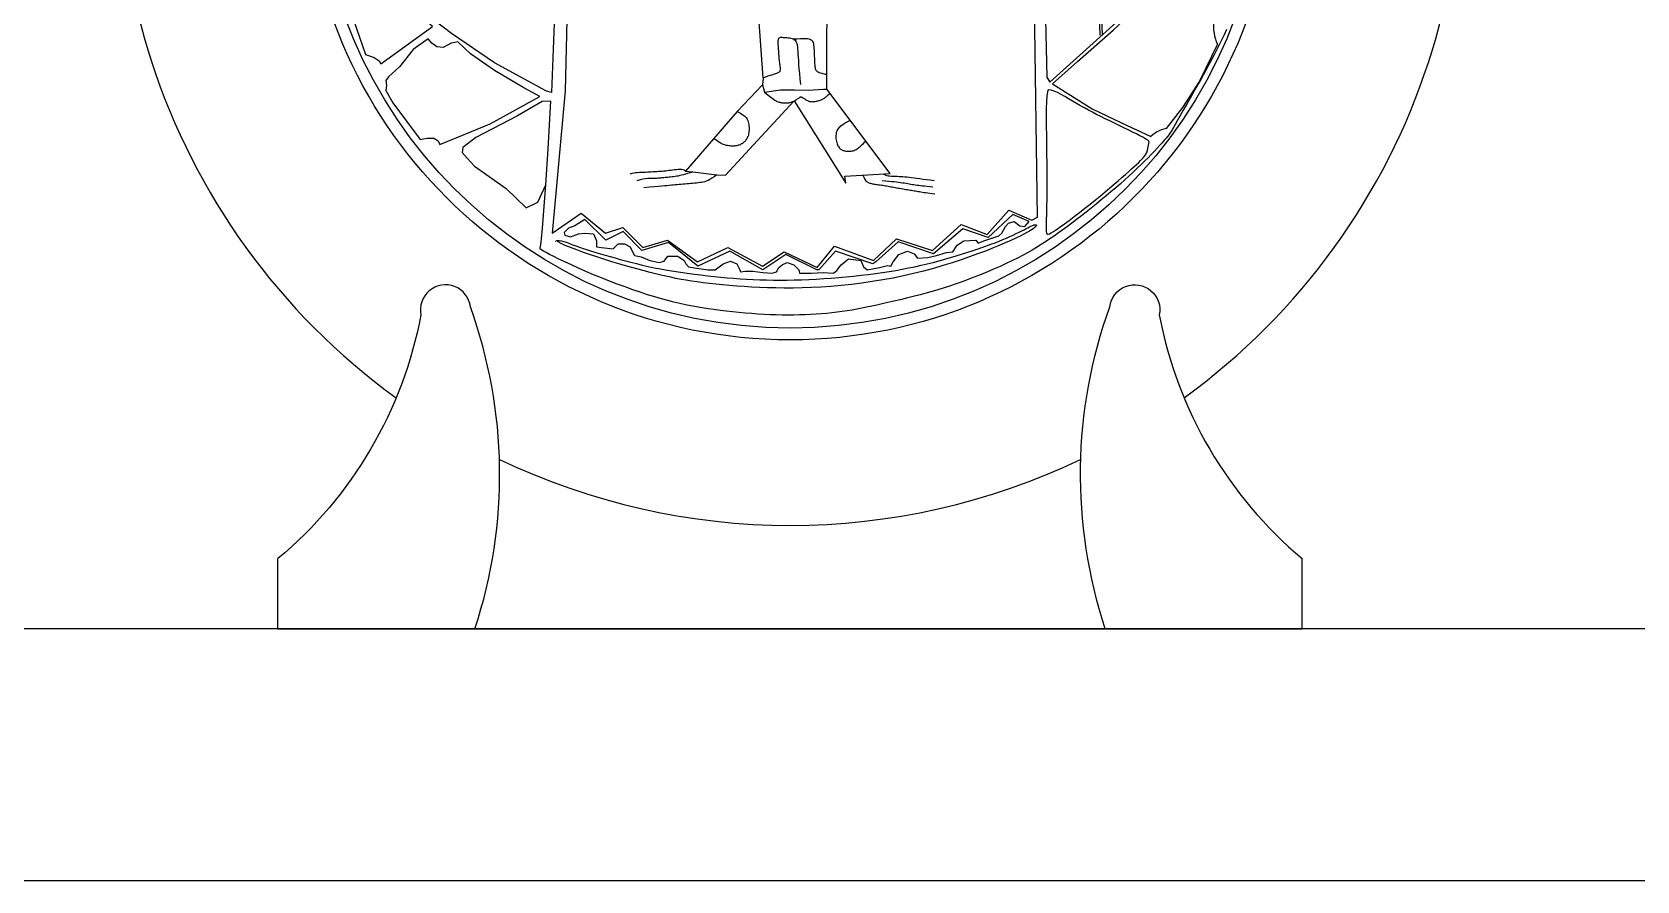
# Model space of a CAD drawing. Extents: x 6150 to 10358, y -140 to 3654.
# Drawn here: x 6758.3 to 6949.1, y 1352 to 1452.9 of the extents above; entities that cross this region are included whole.
import ezdxf

# ---------------------------------------------------------------- set-up
doc = ezdxf.new("R2010")
doc.units = 0
doc.header["$MEASUREMENT"] = 0
for name, color, linetype in [('3', 3, 'CONTINUOUS'), ('7', 7, 'CONTINUOUS'), ('TEXT', 3, 'CONTINUOUS')]:
    doc.layers.add(name, color=color, linetype=linetype)

# ---------------------------------------------------------------- blocks, each defined once
blk = doc.blocks.new('Y-02')
at = {"layer": '3'}
for points in [[(108.99, 147.21), (107.34, 104.75), (105.7, 105.22), (88.82, 114.35), (74.75, 123.95), (51.77, 141.51)], [(113.22, 165.42), (111.81, 105.28), (107.59, 58.92), (116.97, 65.47), (124.94, 58.92), (130.57, 60.79), (137.13, 54.23), (145.11, 56.57), (154.95, 49.55), (164.8, 54.23), (176.06, 48.14), (183.09, 52.83), (193.88, 47.68), (199.5, 54.7), (212.16, 50.02), (219.67, 57.04), (231.39, 53.3), (240.77, 61.72), (249.21, 58.45), (256.25, 66.41), (263.75, 63.13), (265.62, 64.07), (264.43, 148.87)], [(258.35, 254.02), (263, 208.99), (266.29, 174.34), (267.69, 152.33), (268.63, 109.71), (269.6, 108.05), (304.3, 139.43)], [(283.23, 203.69), (284.82, 179.95), (285.28, 142.97), (285.87, 123.44)], [(284, 203.75), (285.58, 179.98), (286.05, 142.99), (286.64, 123.46)], [(327.18, 125.29), (326.36, 123.51), (325.41, 121.53), (324.34, 119.36), (323.12, 117), (321.75, 114.44), (320.28, 111.75), (318.76, 109), (317.22, 106.27), (315.73, 103.64), (314.32, 101.17), (313.05, 98.94), (311.96, 97.03), (311.09, 95.48), (310.41, 94.27), (309.88, 93.32), (309.45, 92.58), (309.1, 91.98), (308.76, 91.47), (308.41, 90.99), (308.01, 90.47), (307.51, 89.86), (306.91, 89.16), (306.23, 88.38), (305.46, 87.52), (304.6, 86.6), (303.68, 85.61), (302.68, 84.58), (301.62, 83.5), (300.5, 82.38), (299.32, 81.23), (298.08, 80.04), (296.79, 78.82), (295.44, 77.58), (294.04, 76.31), (292.59, 75.02), (291.09, 73.71), (289.54, 72.38), (287.96, 71.04), (286.35, 69.71), (284.72, 68.38), (283.1, 67.06), (281.48, 65.78), (279.89, 64.53), (278.33, 63.32), (276.81, 62.17), (275.33, 61.06), (273.88, 60), (272.44, 58.97), (271.02, 57.98), (269.61, 57.02), (268.2, 56.09), (266.77, 55.18), (265.33, 54.28), (263.85, 53.39), (262.32, 52.51), (260.74, 51.64), (259.07, 50.76), (257.31, 49.87), (255.45, 48.98), (253.46, 48.07), (251.34, 47.14), (249.1, 46.2), (246.78, 45.26), (244.38, 44.32), (241.93, 43.41), (239.46, 42.53), (236.98, 41.69), (234.52, 40.9), (232.1, 40.16), (229.73, 39.48), (227.41, 38.85), (225.16, 38.26), (222.97, 37.72), (220.86, 37.22), (218.84, 36.74), (216.9, 36.3), (215.06, 35.87), (213.31, 35.48), (211.62, 35.1), (209.98, 34.75), (208.38, 34.42), (206.79, 34.12), (205.21, 33.83), (203.62, 33.58), (202, 33.34), (200.36, 33.13), (198.68, 32.94), (196.98, 32.78), (195.25, 32.63), (193.5, 32.51), (191.73, 32.41), (189.93, 32.33), (188.1, 32.27), (186.25, 32.24), (184.38, 32.23), (182.48, 32.24), (180.55, 32.27), (178.59, 32.33), (176.6, 32.42), (174.59, 32.53), (172.54, 32.68), (170.47, 32.84), (168.4, 33.03), (166.32, 33.24), (164.27, 33.47), (162.24, 33.72), (160.25, 33.98), (158.32, 34.26), (156.44, 34.54), (154.6, 34.85), (152.78, 35.18), (150.96, 35.55), (149.1, 35.95), (147.2, 36.41), (145.22, 36.92), (143.15, 37.5), (140.96, 38.15), (138.66, 38.86), (136.28, 39.64), (133.83, 40.48), (131.32, 41.37), (128.77, 42.31), (126.2, 43.3), (123.63, 44.32), (121.06, 45.38), (118.55, 46.46), (116.12, 47.52), (113.82, 48.56), (111.69, 49.55), (109.76, 50.47), (108.07, 51.29), (106.66, 52), (105.57, 52.59), (104.75, 53.05), (104.18, 53.41), (103.82, 53.68), (103.63, 53.89), (103.56, 54.04), (103.59, 54.17), (103.67, 54.27), (103.77, 54.46), (103.92, 55.21), (104.14, 57.05), (104.45, 60.53), (104.88, 66.22), (105.46, 74.65), (106.22, 86.37), (107.18, 101.93)], [(38.6, 152.25), (37.9, 149.44), (36.02, 148.27), (46.81, 117.12), (49.62, 116.19), (51.26, 115.02), (51.73, 114.08), (68.61, 126.26), (38.6, 152.25)], [(176.3, 109.51), (174.04, 141.28)], [(186.42, 102.02), (203.25, 75.17), (202.84, 77.46), (217.68, 78.3), (196.98, 105.86), (196.99, 124.9), (197.83, 140.14), (197.45, 142.74)], [(270.51, 107.61), (278.67, 114.81), (290.25, 125.01), (304.41, 138.33), (305.66, 139.8)], [(322.95, 127.96), (322.89, 126.98), (322.89, 125.99), (322.97, 125), (323.11, 124.02), (323.3, 123.07), (323.55, 122.15), (323.84, 121.29), (324.18, 120.49)], [(74.7, 120.8), (72.12, 119.39), (70.01, 119.63), (68.37, 120.8), (67.2, 122.2), (62.28, 118.69), (57.82, 113.07), (54.3, 109.79), (53.37, 108.62), (53.6, 106.98), (53.37, 105.34), (55.71, 101.36), (64.62, 89.42), (66.73, 89.89), (69.07, 89.89), (70.48, 88.95), (70.95, 87.78), (87.36, 94.57), (103.54, 103.47), (98.38, 106.28), (88.77, 111.9), (81.03, 117.29), (76.81, 121.27), (75.87, 121.03), (74.7, 120.8)], [(176.3, 109.51), (177.19, 109.84), (177.96, 110.12), (178.62, 110.35), (179.18, 110.54), (179.67, 110.7), (180.08, 110.84), (180.43, 110.95), (180.73, 111.05), (180.99, 111.15), (181.22, 111.24), (181.41, 111.34), (181.57, 111.46), (181.7, 111.58), (181.79, 111.73), (181.86, 111.91), (181.9, 112.11), (181.91, 112.35), (181.9, 112.62), (181.88, 112.93), (181.84, 113.26), (181.79, 113.63), (181.73, 114.01), (181.67, 114.43), (181.62, 114.86), (181.57, 115.31), (181.53, 115.78), (181.49, 116.27), (181.45, 116.76), (181.41, 117.27), (181.38, 117.79), (181.34, 118.3), (181.31, 118.83), (181.27, 119.35), (181.23, 119.86), (181.19, 120.35), (181.17, 120.82), (181.17, 121.25), (181.19, 121.64), (181.23, 121.97), (181.31, 122.24), (181.41, 122.44), (181.56, 122.58), (181.74, 122.66), (181.96, 122.71), (182.21, 122.72), (182.5, 122.71), (182.83, 122.68), (183.19, 122.65), (183.58, 122.63), (184, 122.6), (184.43, 122.57), (184.87, 122.52), (185.29, 122.45), (185.7, 122.35), (186.07, 122.21), (186.39, 122.03), (186.67, 121.79), (186.89, 121.5), (187.07, 121.14), (187.22, 120.71), (187.33, 120.2), (187.42, 119.6), (187.5, 118.91), (187.56, 118.13), (187.62, 117.24), (187.68, 116.24), (187.74, 115.12), (187.83, 113.86), (187.93, 112.46), (188.07, 110.92), (188.24, 109.22), (188.45, 107.34)], [(186.07, 122.21), (187.33, 122.27), (188.41, 122.31), (189.32, 122.34), (190.07, 122.34), (190.7, 122.3), (191.2, 122.22), (191.61, 122.09), (191.93, 121.91), (192.19, 121.66), (192.39, 121.35), (192.54, 120.99), (192.65, 120.58), (192.72, 120.11), (192.77, 119.61), (192.81, 119.06), (192.84, 118.48), (192.86, 117.86), (192.89, 117.23), (192.92, 116.59), (192.95, 115.95), (192.98, 115.32), (193.01, 114.73), (193.04, 114.18), (193.08, 113.68), (193.12, 113.24), (193.18, 112.86), (193.25, 112.53), (193.35, 112.25), (193.48, 112), (193.66, 111.79), (193.89, 111.6), (194.18, 111.43), (194.53, 111.28), (194.92, 111.13), (195.34, 111), (195.76, 110.9), (196.15, 110.81), (196.5, 110.74), (196.79, 110.7), (196.99, 110.68)], [(324.18, 120.49), (318.32, 108.38), (312.88, 99.82), (307.56, 92.99)], [(176.3, 109.51), (176.09, 107.21), (167.87, 98.54), (150.99, 79.13), (153.42, 78.9), (161.19, 77.96), (164.06, 77.8), (186.22, 101.92)], [(176.09, 107.21), (176.72, 104.81), (181.95, 105.64), (186.55, 105.64), (190.94, 105.44), (195.96, 105.85), (196.98, 105.85)], [(176.72, 104.81), (177.87, 103.9), (178.79, 103.19), (179.52, 102.65), (180.09, 102.26), (180.54, 101.98), (180.89, 101.8), (181.18, 101.68), (181.44, 101.59), (181.7, 101.53), (181.97, 101.47), (182.25, 101.43), (182.52, 101.39), (182.79, 101.36), (183.07, 101.35), (183.34, 101.34), (183.6, 101.33), (183.86, 101.34), (184.11, 101.35), (184.36, 101.37), (184.61, 101.4), (184.87, 101.45), (185.12, 101.51), (185.39, 101.59), (185.66, 101.68), (185.93, 101.79), (186.22, 101.92), (186.5, 102.06), (186.77, 102.21), (187.04, 102.36), (187.29, 102.51), (187.51, 102.66), (187.71, 102.79), (187.88, 102.92), (188.02, 103.03), (188.14, 103.12), (188.25, 103.19), (188.35, 103.25), (188.44, 103.28), (188.54, 103.29), (188.65, 103.28), (188.78, 103.24), (188.92, 103.18), (189.07, 103.1), (189.24, 103), (189.42, 102.89), (189.61, 102.77), (189.81, 102.65), (190.01, 102.52), (190.22, 102.39), (190.44, 102.26), (190.67, 102.14), (190.91, 102.03), (191.15, 101.93), (191.41, 101.85), (191.68, 101.79), (191.96, 101.75), (192.26, 101.74), (192.56, 101.75), (192.87, 101.77), (193.18, 101.82), (193.49, 101.88), (193.79, 101.95), (194.08, 102.02), (194.37, 102.1), (194.63, 102.18), (194.89, 102.26), (195.13, 102.34), (195.36, 102.44), (195.58, 102.54), (195.81, 102.66), (196.03, 102.79), (196.25, 102.93), (196.47, 103.1), (196.7, 103.28), (196.92, 103.47), (197.15, 103.67), (197.38, 103.87), (197.61, 104.06), (197.84, 104.25), (198.06, 104.42)], [(269.13, 105.55), (268.83, 104.97), (268.63, 103.69), (268.5, 101.8), (268.44, 99.44), (268.43, 96.72), (268.45, 93.76), (268.5, 90.68), (268.54, 87.59), (268.58, 84.61), (268.61, 81.75), (268.63, 79.04), (268.64, 76.47), (268.63, 74.07), (268.63, 71.83), (268.61, 69.78), (268.58, 67.92), (268.55, 66.27), (268.51, 64.81), (268.48, 63.53), (268.45, 62.42), (268.43, 61.47), (268.42, 60.66), (268.43, 60), (268.46, 59.46), (268.53, 59.03), (268.64, 58.73), (268.83, 58.56), (269.12, 58.54), (269.54, 58.67), (270.11, 58.96), (270.87, 59.43), (271.83, 60.08), (273, 60.92), (274.38, 61.92), (275.9, 63.06), (277.54, 64.31), (279.26, 65.63), (281.01, 67), (282.77, 68.38), (284.49, 69.76), (286.13, 71.1), (287.7, 72.39), (289.19, 73.64), (290.59, 74.83), (291.9, 75.97), (293.13, 77.04), (294.27, 78.04), (295.31, 78.97), (296.26, 79.82), (297.12, 80.61), (297.88, 81.32), (298.56, 81.97), (299.16, 82.56), (299.68, 83.09), (300.11, 83.57), (300.47, 84), (300.76, 84.39), (300.98, 84.74), (301.15, 85.06), (301.28, 85.36), (301.37, 85.64), (301.43, 85.9), (301.48, 86.16), (301.53, 86.42), (301.57, 86.69), (301.62, 86.96), (301.67, 87.23), (301.72, 87.49), (301.77, 87.74), (301.82, 87.97), (301.87, 88.19), (301.92, 88.37), (301.95, 88.54), (301.96, 88.69), (301.91, 88.84), (301.78, 89.01), (301.54, 89.21), (301.16, 89.46), (300.62, 89.78), (299.88, 90.17), (298.95, 90.65), (297.83, 91.22), (296.56, 91.85), (295.17, 92.53), (293.7, 93.25), (292.18, 93.99), (290.65, 94.74), (289.14, 95.48), (287.67, 96.2), (286.24, 96.91), (284.86, 97.6), (283.5, 98.3), (282.18, 99), (280.87, 99.7), (279.58, 100.43), (278.29, 101.18), (277.01, 101.95), (275.75, 102.71), (274.51, 103.45), (273.31, 104.12), (272.16, 104.7), (271.07, 105.15), (270.06, 105.44), (269.13, 105.55)], [(270.51, 107.61), (283.46, 99.38), (292.99, 94.9), (302.52, 90.41)], [(107.18, 101.93), (104.29, 101.83), (96.32, 97.14), (82.72, 90.12), (78.5, 86.84), (78.26, 85.2), (79.91, 83.33), (82.25, 80.75), (92.57, 73.49), (99.13, 67.17), (102.88, 69.04), (105.46, 74.65)], [(167.87, 98.54), (168.89, 98.01), (169.7, 97.5), (170.32, 97.02), (170.77, 96.55), (171.09, 96.09), (171.31, 95.63), (171.45, 95.19), (171.55, 94.74), (171.61, 94.29), (171.66, 93.83), (171.69, 93.38), (171.7, 92.94), (171.69, 92.5), (171.66, 92.07), (171.61, 91.67), (171.55, 91.28), (171.46, 90.91), (171.35, 90.56), (171.23, 90.24), (171.09, 89.94), (170.93, 89.65), (170.77, 89.39), (170.59, 89.14), (170.4, 88.91), (170.19, 88.7), (169.98, 88.5), (169.76, 88.32), (169.53, 88.15), (169.28, 88), (169.03, 87.86), (168.76, 87.73), (168.48, 87.62), (168.19, 87.53), (167.88, 87.44), (167.56, 87.37), (167.23, 87.32), (166.9, 87.28), (166.55, 87.26), (166.19, 87.26), (165.83, 87.28), (165.46, 87.31), (165.09, 87.36), (164.72, 87.43), (164.36, 87.51), (164.01, 87.6), (163.68, 87.7), (163.37, 87.81), (163.08, 87.92), (162.82, 88.03), (162.56, 88.16), (162.3, 88.3), (162.02, 88.48), (161.69, 88.7), (161.29, 88.97), (160.82, 89.29), (160.24, 89.69)], [(204.66, 95.64), (203.36, 94.96), (202.33, 94.33), (201.54, 93.74), (200.96, 93.2), (200.54, 92.68), (200.27, 92.18), (200.1, 91.69), (200.01, 91.21), (199.97, 90.72), (199.96, 90.24), (199.99, 89.77), (200.04, 89.31), (200.13, 88.86), (200.24, 88.44), (200.36, 88.05), (200.5, 87.69), (200.65, 87.37), (200.81, 87.09), (200.98, 86.84), (201.16, 86.62), (201.36, 86.43), (201.57, 86.26), (201.79, 86.11), (202.03, 85.99), (202.29, 85.88), (202.56, 85.79), (202.84, 85.71), (203.13, 85.65), (203.43, 85.6), (203.74, 85.58), (204.05, 85.57), (204.37, 85.57), (204.68, 85.59), (204.99, 85.63), (205.31, 85.69), (205.62, 85.78), (205.93, 85.89), (206.25, 86.02), (206.56, 86.19), (206.87, 86.39), (207.19, 86.62), (207.51, 86.88), (207.83, 87.17), (208.17, 87.48), (208.53, 87.81), (208.91, 88.15), (209.32, 88.5), (209.75, 88.85)], [(307.56, 92.99), (306.7, 92.77), (306.02, 92.57), (305.47, 92.38), (304.99, 92.16), (304.51, 91.89), (303.98, 91.52), (303.33, 91.04), (302.52, 90.41)], [(150.99, 79.13), (150.59, 79.39), (150.14, 79.56), (149.65, 79.65), (149.13, 79.67), (148.59, 79.65), (148.02, 79.59), (147.45, 79.51), (146.87, 79.42), (146.29, 79.34), (145.71, 79.27), (145.13, 79.2), (144.55, 79.14), (143.97, 79.09), (143.39, 79.04), (142.8, 78.99), (142.22, 78.95), (141.63, 78.91), (141.03, 78.88), (140.43, 78.85), (139.82, 78.82), (139.21, 78.78), (138.59, 78.75), (137.95, 78.72), (137.3, 78.69), (136.65, 78.66), (135.99, 78.62), (135.35, 78.57), (134.73, 78.51), (134.16, 78.44), (133.65, 78.34), (133.2, 78.23), (132.84, 78.08)], [(153.42, 78.9), (152.5, 78.61), (151.68, 78.36), (150.95, 78.14), (150.3, 77.95), (149.7, 77.78), (149.15, 77.64), (148.63, 77.52), (148.12, 77.42), (147.62, 77.34), (147.12, 77.27), (146.63, 77.21), (146.15, 77.16), (145.68, 77.12), (145.23, 77.08), (144.79, 77.04), (144.38, 77), (143.98, 76.96), (143.6, 76.92), (143.23, 76.88), (142.85, 76.84), (142.46, 76.81), (142.06, 76.78), (141.62, 76.75), (141.15, 76.74), (140.64, 76.74), (140.07, 76.74), (139.45, 76.72), (138.76, 76.68), (137.99, 76.59), (137.13, 76.46), (136.19, 76.27), (135.14, 75.99)], [(161.19, 77.96), (160.34, 77.3), (159.59, 76.77), (158.92, 76.36), (158.32, 76.06), (157.76, 75.83), (157.24, 75.67), (156.72, 75.55), (156.2, 75.46), (155.66, 75.37), (155.1, 75.3), (154.52, 75.23), (153.92, 75.17), (153.32, 75.11), (152.7, 75.06), (152.08, 75), (151.45, 74.95), (150.82, 74.9), (150.19, 74.85), (149.56, 74.79), (148.93, 74.74), (148.3, 74.68), (147.66, 74.62), (147.02, 74.56), (146.38, 74.5), (145.72, 74.43), (145.02, 74.36), (144.23, 74.28), (143.3, 74.19), (142.2, 74.09), (140.89, 73.98), (139.32, 73.85), (137.44, 73.7)], [(208.77, 77.8), (208.94, 77.32), (209.13, 76.91), (209.33, 76.56), (209.54, 76.25), (209.76, 76), (209.99, 75.78), (210.22, 75.6), (210.47, 75.45), (210.72, 75.33), (210.97, 75.23), (211.24, 75.14), (211.52, 75.07), (211.81, 75.02), (212.12, 74.96), (212.44, 74.92), (212.79, 74.87), (213.15, 74.81), (213.54, 74.76), (213.94, 74.7), (214.35, 74.64), (214.78, 74.57), (215.21, 74.5), (215.65, 74.43), (216.09, 74.35), (216.52, 74.28), (216.96, 74.2), (217.41, 74.12), (217.85, 74.04), (218.3, 73.96), (218.77, 73.87), (219.24, 73.79), (219.72, 73.7), (220.21, 73.61), (220.72, 73.52), (221.23, 73.43), (221.74, 73.35), (222.25, 73.26), (222.75, 73.18), (223.24, 73.1), (223.71, 73.02), (224.16, 72.95), (224.6, 72.88), (225.03, 72.81), (225.46, 72.74), (225.88, 72.67), (226.3, 72.6), (226.74, 72.53), (227.19, 72.45), (227.65, 72.37), (228.14, 72.28), (228.67, 72.2), (229.24, 72.11), (229.87, 72.02), (230.55, 71.93), (231.31, 71.85), (232.15, 71.77)], [(215.03, 76.11), (216.15, 75.99), (217.17, 75.89), (218.09, 75.79), (218.93, 75.69), (219.69, 75.6), (220.4, 75.52), (221.05, 75.43), (221.66, 75.35), (222.24, 75.26), (222.8, 75.17), (223.34, 75.07), (223.86, 74.98), (224.37, 74.89), (224.88, 74.81), (225.38, 74.72), (225.89, 74.64), (226.41, 74.57), (226.96, 74.5), (227.54, 74.43), (228.17, 74.36), (228.87, 74.28), (229.64, 74.19), (230.51, 74.09), (231.48, 73.98)], [(215.49, 78.18), (215.83, 77.98), (216.2, 77.82), (216.59, 77.7), (217.01, 77.62), (217.45, 77.55), (217.91, 77.51), (218.4, 77.48), (218.9, 77.46), (219.42, 77.44), (219.96, 77.42), (220.53, 77.39), (221.13, 77.36), (221.75, 77.32), (222.41, 77.27), (223.11, 77.21), (223.84, 77.14), (224.62, 77.05), (225.45, 76.94), (226.34, 76.82), (227.3, 76.69), (228.33, 76.55), (229.44, 76.41), (230.64, 76.26), (231.94, 76.11)], [(118.25, 63.38), (114.97, 61.27), (112.86, 60.57), (111.45, 59.17), (111.69, 58.23), (113.56, 57.76), (116.14, 58.7), (118.25, 58.93), (121.07, 58.7), (122, 56.36), (122, 54.48), (123.65, 54.25), (127.4, 53.78), (129.04, 55.42), (131.15, 55.42), (133.02, 54.48), (133.73, 52.84), (134.43, 51.67), (136.54, 51.21), (139.36, 50.04), (142.4, 49.33), (144.04, 49.8), (145.22, 51.44), (148.5, 51.44), (150.61, 50.04), (151.08, 48.86), (152.02, 47.93), (154.6, 47.46), (158.35, 46.99), (160.69, 46.99), (163.27, 48.86), (165.62, 49.8), (167.73, 48.86), (168.66, 46.99), (168.9, 46.29), (170.54, 46.52), (172.88, 46.52), (176.17, 46.05), (179.22, 45.82), (180.62, 46.29), (181.33, 47.69), (182.5, 48.63), (184.14, 49.33), (186.25, 48.63), (187.89, 46.99), (188.13, 45.82), (191.88, 45.82), (195.86, 46.05), (199.15, 45.82), (200.32, 46.76), (201.72, 48.63), (204.07, 50.5), (208.06, 50.04), (208.99, 47.93), (210.17, 46.99), (214.15, 47.69), (216.73, 48.4), (217.9, 48.16), (218.61, 49.57), (220.48, 51.91), (223.3, 53.08), (225.41, 52.14), (226.58, 50.74), (229.86, 50.97), (232.68, 51.67), (235.96, 52.61), (238.07, 52.84), (239.48, 54.95), (241.59, 56.36), (245.57, 56.59), (246.27, 55.65), (248.15, 56.36), (253.07, 58), (254.01, 58.93), (255.18, 61.04), (256.12, 62.21), (258, 62.68), (259.87, 61.27), (261.52, 61.04), (262.92, 62.68), (257.53, 65.02), (249.56, 57.53), (241.35, 60.34), (231.74, 52.14), (220.25, 56.12), (212.98, 49.57), (212.04, 48.86), (199.85, 53.08), (194.46, 46.99), (193.75, 46.99), (183.67, 51.91), (176.17, 46.99), (165.38, 53.08), (155.06, 48.16), (145.45, 55.89), (136.78, 53.31), (130.68, 59.4), (125.05, 56.59), (118.25, 63.38)], [(108.64, 56.33), (109.2, 56.51), (109.85, 56.53), (110.57, 56.43), (111.36, 56.22), (112.23, 55.92), (113.18, 55.55), (114.2, 55.15), (115.3, 54.73), (116.47, 54.3), (117.72, 53.88), (119.03, 53.46), (120.4, 53.04), (121.83, 52.61), (123.31, 52.18), (124.84, 51.74), (126.42, 51.29), (128.04, 50.83), (129.7, 50.37), (131.41, 49.9), (133.17, 49.43), (134.99, 48.97), (136.86, 48.52), (138.8, 48.08), (140.8, 47.66), (142.87, 47.26), (145, 46.89), (147.16, 46.53), (149.36, 46.2), (151.58, 45.88), (153.8, 45.58), (156, 45.31), (158.19, 45.05), (160.34, 44.81), (162.47, 44.59), (164.57, 44.39), (166.67, 44.21), (168.77, 44.05), (170.87, 43.92), (173, 43.81), (175.15, 43.72), (177.34, 43.66), (179.56, 43.63), (181.82, 43.62), (184.1, 43.63), (186.42, 43.68), (188.77, 43.74), (191.15, 43.84), (193.56, 43.96), (195.99, 44.1), (198.43, 44.27), (200.88, 44.46), (203.32, 44.68), (205.75, 44.92), (208.15, 45.18), (210.52, 45.46), (212.83, 45.76), (215.1, 46.08), (217.31, 46.41), (219.47, 46.77), (221.58, 47.15), (223.66, 47.56), (225.7, 47.98), (227.71, 48.43), (229.69, 48.9), (231.64, 49.4), (233.57, 49.91), (235.47, 50.45), (237.33, 50.99), (239.15, 51.55), (240.92, 52.1), (242.64, 52.65), (244.31, 53.2), (245.93, 53.73), (247.48, 54.26), (248.97, 54.78), (250.4, 55.29), (251.78, 55.8), (253.09, 56.3), (254.34, 56.8), (255.53, 57.3), (256.65, 57.79), (257.71, 58.28), (258.71, 58.76), (259.62, 59.21), (260.46, 59.64), (261.22, 60.04), (261.9, 60.39), (262.48, 60.69), (262.98, 60.94), (263.4, 61.15), (263.75, 61.3), (264.03, 61.42), (264.27, 61.51), (264.47, 61.57), (264.64, 61.61), (264.79, 61.63), (264.93, 61.64), (265.06, 61.63), (265.16, 61.61), (265.24, 61.56), (265.27, 61.49), (265.26, 61.39), (265.19, 61.25), (265.06, 61.08), (264.87, 60.87), (264.58, 60.62), (264.18, 60.31), (263.67, 59.96), (263.01, 59.54), (262.18, 59.07), (261.18, 58.53), (259.98, 57.92), (258.57, 57.24), (256.96, 56.5), (255.14, 55.7), (253.15, 54.85), (250.97, 53.97), (248.63, 53.05), (246.13, 52.12), (243.49, 51.17), (240.72, 50.22), (237.82, 49.27), (234.81, 48.34), (231.7, 47.44), (228.52, 46.57), (225.26, 45.75), (221.94, 44.99), (218.59, 44.29), (215.2, 43.66), (211.8, 43.11), (208.4, 42.62), (205.01, 42.21), (201.67, 41.86), (198.37, 41.58), (195.14, 41.35), (192, 41.19), (188.95, 41.08), (186, 41.02), (183.14, 41.01), (180.37, 41.04), (177.68, 41.11), (175.06, 41.21), (172.53, 41.34), (170.06, 41.49), (167.66, 41.66), (165.33, 41.84), (163.07, 42.05), (160.89, 42.27), (158.79, 42.5), (156.77, 42.75), (154.83, 43.01), (152.98, 43.28), (151.22, 43.57), (149.53, 43.86), (147.88, 44.18), (146.25, 44.52), (144.62, 44.88), (142.96, 45.26), (141.25, 45.68), (139.46, 46.13), (137.58, 46.62), (135.61, 47.14), (133.56, 47.7), (131.44, 48.3), (129.25, 48.93), (127, 49.61), (124.71, 50.32), (122.39, 51.07), (120.04, 51.85), (117.74, 52.65), (115.56, 53.45), (113.57, 54.21), (111.86, 54.93), (110.49, 55.57), (109.54, 56.12), (109.08, 56.55)]]:
    blk.add_lwpolyline(points, dxfattribs=at)
blk.add_circle((185.05, 182.32), 158.18, dxfattribs=at)
at = {"layer": '7'}
blk.add_circle((185.05, 182.32), 154.33, dxfattribs=at)
blk = doc.blocks.new('圆盘1')
at = {"layer": '7'}
for p, q in [((60, 21.69), (60, 33.26)), ((229.12, 21.69), (229.12, 33.26)), ((60, 21.69), (229.12, 21.69))]:
    blk.add_line(p, q, dxfattribs=at)
for points in [[(92.53, 21.69, 0.167277), (91.78, 74.87, 1.041135), (83.61, 73.51, -0.173336), (60, 33.26)], [(196.6, 21.69, -0.167277), (197.34, 74.87, -1.041135), (205.52, 73.51, 0.173336), (229.12, 33.26)]]:
    blk.add_lwpolyline(points, format="xyb", dxfattribs=at)
for start, end in [(305.9247, 234.0753), (244.3679, 295.6321)]:
    blk.add_arc((144.56, 149.6), 110.85, start, end, dxfattribs=at)
at = {"layer": '3', "xscale": 0.507, "yscale": 0.507, "zscale": 0.507}
blk.add_blockref('Y-02', (50.74, 57.16), dxfattribs=at)

msp = doc.modelspace()

# ---------------------------------------------------------------- linework, layer by layer
at = {"layer": '7'}
for p, q in [((7098.39, 1381.96), (6598.39, 1381.96)), ((7098.39, 1381.96), (6598.39, 1381.96)), ((7098.39, 1351.96), (6598.39, 1351.96))]:
    msp.add_line(p, q, dxfattribs=at)

# ---------------------------------------------------------------- block references
at = {"layer": 'TEXT', "xscale": 0.7200000000000001, "yscale": 0.7200000000000001, "zscale": 0.7200000000000001}
msp.add_blockref('圆盘1', (6744.31, 1366.34), dxfattribs=at)

doc.saveas('drawing.dxf')
